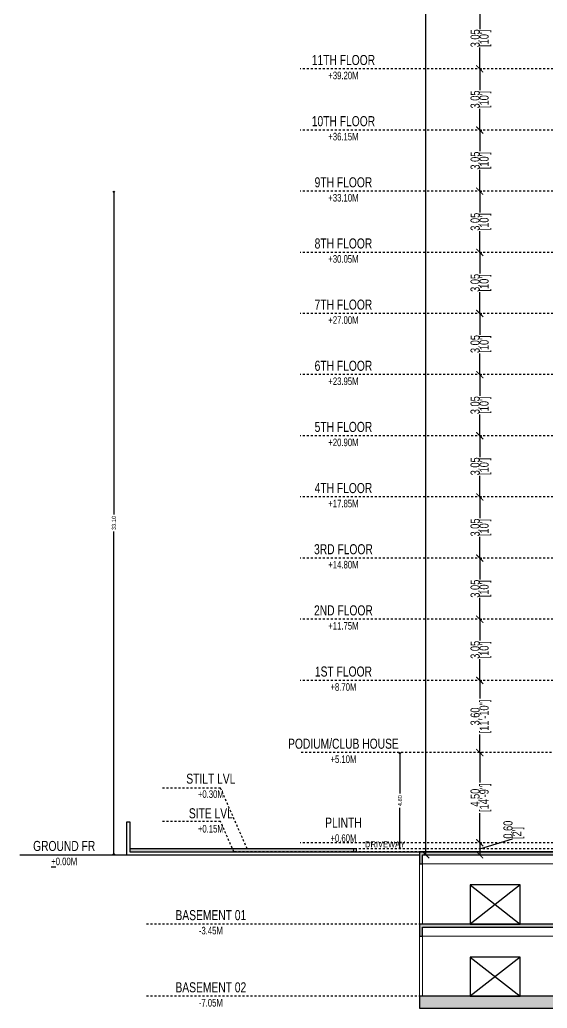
# Model space of a CAD drawing. Header units: metres. Extents: x 0 to 2611, y 0 to 3637.
# Drawn here: x 2485.74 to 2512.06, y 3208.31 to 3257.61 of the extents above; entities that cross this region are included whole.
import ezdxf

# ---------------------------------------------------------------- set-up
doc = ezdxf.new("R2010")
doc.units = ezdxf.units.M
doc.header["$LTSCALE"] = 0.1
doc.linetypes.add('ACAD_ISO04W100', pattern=[30, 24, -3, 0, -3])
doc.layers.add('A-Ele2', color=214, linetype='Continuous', lineweight=0)
doc.layers.add('PLAN', color=7, linetype='Continuous', lineweight=40)
for name, color, linetype in [('BLK_1_FLR_0_REGULAR_ROOM_1', 38, 'Continuous'), ('BLK_1_HT_OF_BLDG', 5, 'Continuous'), ('D-Outside text', 18, 'Continuous'), ('Dimensions', 8, 'Continuous'), ('Floor lvl', 250, 'ACAD_ISO04W100'), ('Parking', 253, 'Continuous'), ('S- Slab hatch2', 161, 'Continuous'), ('S- Structure', 14, 'Continuous'), ('S-Ele3', 215, 'Continuous'), ('SITE LINE', 50, 'Continuous'), ('text', 65, 'Continuous')]:
    doc.layers.add(name, color=color, linetype=linetype)
doc.layers.add('L-TREES', color=7, linetype='Continuous', true_color=0x346c33)
doc.styles.add('Arial', font='arial.ttf', dxfattribs={"height": 0.2})
doc.styles.add('RS', font='romans.shx')
doc.styles.add('style2', font='arial.ttf', dxfattribs={"height": 0.3})
doc.styles.add('TEXT', font='swisscl.ttf')
doc.dimstyles.new('INT DIM', dxfattribs={"dimtxt": 0.3, "dimasz": 0.1, "dimexe": 0.18, "dimexo": 0.0625, "dimgap": 0.09, "dimtad": 0, "dimzin": 0, "dimdsep": 46, "dimtxsty": 'style2', "dimblk": 'OPEN90', "dimcen": 0.09, "dimse1": 1, "dimse2": 1, "dimclrd": 250, "dimclrt": 256, "dimadec": 0, "dimazin": 0, "dimtfac": 1, "dimtofl": 0, "dimtmove": 0, "dimatfit": 3, "dimfxl": 1, "dimtolj": 1, "dimtzin": 0, "dimlwd": -1, "dimarcsym": 0})
doc.dimstyles.new('M & FT', dxfattribs={"dimtxt": 0.45, "dimasz": 0.35, "dimexe": 0.1, "dimexo": 0, "dimgap": 0, "dimtad": 0, "dimzin": 0, "dimdsep": 46, "dimtxsty": 'TEXT', "dimblk": 'ARCHTICK', "dimcen": 0.09, "dimclrd": 256, "dimclre": 256, "dimclrt": 256, "dimadec": 0, "dimazin": 0, "dimtfac": 1, "dimtofl": 0, "dimtmove": 1, "dimatfit": 3, "dimldrblk": 'OPEN90', "dimfxl": 1, "dimtolj": 1, "dimtzin": 0, "dimarcsym": 0})

# ---------------------------------------------------------------- blocks, each defined once
blk = doc.blocks.new('_ArchTick')
at = {"color": 0, "linetype": 'ByBlock', "const_width": 0.15}
blk.add_lwpolyline([(-0.5, -0.5), (0.5, 0.5)], dxfattribs=at)
blk = doc.blocks.new('*D401')
at = {"layer": 'Defpoints', "color": 0, "transparency": 16777216}
for p in [(2506.003, 3303.256), (2506.003, 3215.956), (2506.017, 3215.956)]:
    blk.add_point(p, dxfattribs=at)
at = {"layer": 'Dimensions', "lineweight": -2, "transparency": 16777216}
for p, q in [((2506.003, 3303.256), (2506.103, 3303.256)), ((2506.003, 3303.256), (2506.003, 3260.511)), ((2506.003, 3215.956), (2506.003, 3258.7)), ((2506.017, 3215.956), (2505.903, 3215.956))]:
    blk.add_line(p, q, dxfattribs=at)
at = {"layer": 'Dimensions', "lineweight": -2, "transparency": 16777216, "xscale": 0.35, "yscale": 0.35, "zscale": 0.35}
for p, rotation in [((2506.003, 3303.256), 90), ((2506.003, 3215.956), 270)]:
    blk.add_blockref('_ArchTick', p, dxfattribs=dict(at, rotation=rotation))
at = {"layer": 'Dimensions', "transparency": 16777216, "char_height": 0.45, "attachment_point": 5, "rotation": 90, "style": 'TEXT'}
for s, insert in [('\\A1;[286\'-5"]', (2506.286, 3259.606)), ('\\A1;87.30', (2505.772, 3259.606))]:
    blk.add_mtext(s, dxfattribs=dict(at, insert=insert))
blk = doc.blocks.new('_Open90')
at = {"layer": 'PLAN', "color": 0, "lineweight": -2}
for p, q in [((0, 0), (-1, 0)), ((-0.5, 0.5), (0, 0)), ((0, 0), (-0.5, -0.5))]:
    blk.add_line(p, q, dxfattribs=at)
blk = doc.blocks.new('*D402')
at = {"layer": 'Defpoints', "color": 0, "transparency": 16777216}
for p in [(2508.695, 3221.056), (2508.695, 3221.056), (2508.695, 3216.556)]:
    blk.add_point(p, dxfattribs=at)
at = {"layer": 'Dimensions', "lineweight": -2, "transparency": 16777216}
for p, q in [((2508.695, 3221.056), (2508.795, 3221.056)), ((2508.695, 3221.056), (2508.695, 3219.57)), ((2508.695, 3216.556), (2508.695, 3218.041)), ((2508.695, 3216.556), (2508.795, 3216.556))]:
    blk.add_line(p, q, dxfattribs=at)
at = {"layer": 'Dimensions', "lineweight": -2, "transparency": 16777216, "xscale": 0.35, "yscale": 0.35, "zscale": 0.35}
for p, rotation in [((2508.695, 3221.056), 90), ((2508.695, 3216.556), 270)]:
    blk.add_blockref('_ArchTick', p, dxfattribs=dict(at, rotation=rotation))
at = {"layer": 'Dimensions', "transparency": 16777216, "char_height": 0.45, "attachment_point": 5, "rotation": 90, "style": 'TEXT'}
for s, insert in [('\\A1;[14\'-9"]', (2508.979, 3218.806)), ('\\A1;4.50', (2508.465, 3218.806))]:
    blk.add_mtext(s, dxfattribs=dict(at, insert=insert))
blk = doc.blocks.new('*D403')
at = {"layer": 'Defpoints', "color": 0, "transparency": 16777216}
for p in [(2508.695, 3224.656), (2508.695, 3224.656), (2508.695, 3221.056)]:
    blk.add_point(p, dxfattribs=at)
at = {"layer": 'Dimensions', "lineweight": -2, "transparency": 16777216}
for p, q in [((2508.695, 3224.656), (2508.795, 3224.656)), ((2508.695, 3224.656), (2508.695, 3223.761)), ((2508.695, 3221.056), (2508.695, 3221.95)), ((2508.695, 3221.056), (2508.795, 3221.056))]:
    blk.add_line(p, q, dxfattribs=at)
at = {"layer": 'Dimensions', "lineweight": -2, "transparency": 16777216, "xscale": 0.35, "yscale": 0.35, "zscale": 0.35}
for p, rotation in [((2508.695, 3224.656), 90), ((2508.695, 3221.056), 270)]:
    blk.add_blockref('_ArchTick', p, dxfattribs=dict(at, rotation=rotation))
at = {"layer": 'Dimensions', "transparency": 16777216, "char_height": 0.45, "attachment_point": 5, "rotation": 90, "style": 'TEXT'}
for s, insert in [('\\A1;3.60', (2508.465, 3222.856)), ('\\A1;[11\'-10"]', (2508.979, 3222.856))]:
    blk.add_mtext(s, dxfattribs=dict(at, insert=insert))
blk = doc.blocks.new('*D404')
at = {"layer": 'Defpoints', "color": 0, "transparency": 16777216}
for p in [(2508.695, 3227.706), (2508.695, 3227.706), (2508.695, 3224.656)]:
    blk.add_point(p, dxfattribs=at)
at = {"layer": 'Dimensions', "lineweight": -2, "transparency": 16777216}
for p, q in [((2508.695, 3227.706), (2508.795, 3227.706)), ((2508.695, 3227.706), (2508.695, 3226.644)), ((2508.695, 3224.656), (2508.695, 3225.717)), ((2508.695, 3224.656), (2508.795, 3224.656))]:
    blk.add_line(p, q, dxfattribs=at)
at = {"layer": 'Dimensions', "lineweight": -2, "transparency": 16777216, "xscale": 0.35, "yscale": 0.35, "zscale": 0.35}
for p, rotation in [((2508.695, 3227.706), 90), ((2508.695, 3224.656), 270)]:
    blk.add_blockref('_ArchTick', p, dxfattribs=dict(at, rotation=rotation))
at = {"layer": 'Dimensions', "transparency": 16777216, "char_height": 0.45, "attachment_point": 5, "rotation": 90, "style": 'TEXT'}
for s, insert in [('\\A1;3.05', (2508.465, 3226.181)), ("\\A1;[10']", (2508.979, 3226.181))]:
    blk.add_mtext(s, dxfattribs=dict(at, insert=insert))
blk = doc.blocks.new('*D405')
at = {"layer": 'Defpoints', "color": 0, "transparency": 16777216}
for p in [(2508.695, 3230.756), (2508.695, 3230.756), (2508.695, 3227.706)]:
    blk.add_point(p, dxfattribs=at)
at = {"layer": 'Dimensions', "lineweight": -2, "transparency": 16777216}
for p, q in [((2508.695, 3230.756), (2508.795, 3230.756)), ((2508.695, 3230.756), (2508.695, 3229.694)), ((2508.695, 3227.706), (2508.695, 3228.767)), ((2508.695, 3227.706), (2508.795, 3227.706))]:
    blk.add_line(p, q, dxfattribs=at)
at = {"layer": 'Dimensions', "lineweight": -2, "transparency": 16777216, "xscale": 0.35, "yscale": 0.35, "zscale": 0.35}
for p, rotation in [((2508.695, 3230.756), 90), ((2508.695, 3227.706), 270)]:
    blk.add_blockref('_ArchTick', p, dxfattribs=dict(at, rotation=rotation))
at = {"layer": 'Dimensions', "transparency": 16777216, "char_height": 0.45, "attachment_point": 5, "rotation": 90, "style": 'TEXT'}
for s, insert in [('\\A1;3.05', (2508.465, 3229.231)), ("\\A1;[10']", (2508.979, 3229.231))]:
    blk.add_mtext(s, dxfattribs=dict(at, insert=insert))
blk = doc.blocks.new('*D406')
at = {"layer": 'Defpoints', "color": 0, "transparency": 16777216}
for p in [(2508.695, 3233.806), (2508.695, 3233.806), (2508.695, 3230.756)]:
    blk.add_point(p, dxfattribs=at)
at = {"layer": 'Dimensions', "lineweight": -2, "transparency": 16777216}
for p, q in [((2508.695, 3233.806), (2508.795, 3233.806)), ((2508.695, 3233.806), (2508.695, 3232.744)), ((2508.695, 3230.756), (2508.695, 3231.817)), ((2508.695, 3230.756), (2508.795, 3230.756))]:
    blk.add_line(p, q, dxfattribs=at)
at = {"layer": 'Dimensions', "lineweight": -2, "transparency": 16777216, "xscale": 0.35, "yscale": 0.35, "zscale": 0.35}
for p, rotation in [((2508.695, 3233.806), 90), ((2508.695, 3230.756), 270)]:
    blk.add_blockref('_ArchTick', p, dxfattribs=dict(at, rotation=rotation))
at = {"layer": 'Dimensions', "transparency": 16777216, "char_height": 0.45, "attachment_point": 5, "rotation": 90, "style": 'TEXT'}
for s, insert in [('\\A1;3.05', (2508.465, 3232.281)), ("\\A1;[10']", (2508.979, 3232.281))]:
    blk.add_mtext(s, dxfattribs=dict(at, insert=insert))
blk = doc.blocks.new('*D407')
at = {"layer": 'Defpoints', "color": 0, "transparency": 16777216}
for p in [(2508.695, 3236.856), (2508.695, 3236.856), (2508.695, 3233.806)]:
    blk.add_point(p, dxfattribs=at)
at = {"layer": 'Dimensions', "lineweight": -2, "transparency": 16777216}
for p, q in [((2508.695, 3236.856), (2508.795, 3236.856)), ((2508.695, 3236.856), (2508.695, 3235.794)), ((2508.695, 3233.806), (2508.695, 3234.867)), ((2508.695, 3233.806), (2508.795, 3233.806))]:
    blk.add_line(p, q, dxfattribs=at)
at = {"layer": 'Dimensions', "lineweight": -2, "transparency": 16777216, "xscale": 0.35, "yscale": 0.35, "zscale": 0.35}
for p, rotation in [((2508.695, 3236.856), 90), ((2508.695, 3233.806), 270)]:
    blk.add_blockref('_ArchTick', p, dxfattribs=dict(at, rotation=rotation))
at = {"layer": 'Dimensions', "transparency": 16777216, "char_height": 0.45, "attachment_point": 5, "rotation": 90, "style": 'TEXT'}
for s, insert in [('\\A1;3.05', (2508.465, 3235.331)), ("\\A1;[10']", (2508.979, 3235.331))]:
    blk.add_mtext(s, dxfattribs=dict(at, insert=insert))
blk = doc.blocks.new('*D408')
at = {"layer": 'Defpoints', "color": 0, "transparency": 16777216}
for p in [(2508.695, 3239.906), (2508.695, 3239.906), (2508.695, 3236.856)]:
    blk.add_point(p, dxfattribs=at)
at = {"layer": 'Dimensions', "lineweight": -2, "transparency": 16777216}
for p, q in [((2508.695, 3239.906), (2508.795, 3239.906)), ((2508.695, 3239.906), (2508.695, 3238.844)), ((2508.695, 3236.856), (2508.695, 3237.917)), ((2508.695, 3236.856), (2508.795, 3236.856))]:
    blk.add_line(p, q, dxfattribs=at)
at = {"layer": 'Dimensions', "lineweight": -2, "transparency": 16777216, "xscale": 0.35, "yscale": 0.35, "zscale": 0.35}
for p, rotation in [((2508.695, 3239.906), 90), ((2508.695, 3236.856), 270)]:
    blk.add_blockref('_ArchTick', p, dxfattribs=dict(at, rotation=rotation))
at = {"layer": 'Dimensions', "transparency": 16777216, "char_height": 0.45, "attachment_point": 5, "rotation": 90, "style": 'TEXT'}
for s, insert in [('\\A1;3.05', (2508.465, 3238.381)), ("\\A1;[10']", (2508.979, 3238.381))]:
    blk.add_mtext(s, dxfattribs=dict(at, insert=insert))
blk = doc.blocks.new('*D409')
at = {"layer": 'Defpoints', "color": 0, "transparency": 16777216}
for p in [(2508.695, 3242.956), (2508.695, 3242.956), (2508.695, 3239.906)]:
    blk.add_point(p, dxfattribs=at)
at = {"layer": 'Dimensions', "lineweight": -2, "transparency": 16777216}
for p, q in [((2508.695, 3242.956), (2508.795, 3242.956)), ((2508.695, 3242.956), (2508.695, 3241.894)), ((2508.695, 3239.906), (2508.695, 3240.967)), ((2508.695, 3239.906), (2508.795, 3239.906))]:
    blk.add_line(p, q, dxfattribs=at)
at = {"layer": 'Dimensions', "lineweight": -2, "transparency": 16777216, "xscale": 0.35, "yscale": 0.35, "zscale": 0.35}
for p, rotation in [((2508.695, 3242.956), 90), ((2508.695, 3239.906), 270)]:
    blk.add_blockref('_ArchTick', p, dxfattribs=dict(at, rotation=rotation))
at = {"layer": 'Dimensions', "transparency": 16777216, "char_height": 0.45, "attachment_point": 5, "rotation": 90, "style": 'TEXT'}
for s, insert in [('\\A1;3.05', (2508.465, 3241.431)), ("\\A1;[10']", (2508.979, 3241.431))]:
    blk.add_mtext(s, dxfattribs=dict(at, insert=insert))
blk = doc.blocks.new('*D410')
at = {"layer": 'Defpoints', "color": 0, "transparency": 16777216}
for p in [(2508.695, 3246.006), (2508.695, 3246.006), (2508.695, 3242.956)]:
    blk.add_point(p, dxfattribs=at)
at = {"layer": 'Dimensions', "lineweight": -2, "transparency": 16777216}
for p, q in [((2508.695, 3246.006), (2508.795, 3246.006)), ((2508.695, 3246.006), (2508.695, 3244.944)), ((2508.695, 3242.956), (2508.695, 3244.017)), ((2508.695, 3242.956), (2508.795, 3242.956))]:
    blk.add_line(p, q, dxfattribs=at)
at = {"layer": 'Dimensions', "lineweight": -2, "transparency": 16777216, "xscale": 0.35, "yscale": 0.35, "zscale": 0.35}
for p, rotation in [((2508.695, 3246.006), 90), ((2508.695, 3242.956), 270)]:
    blk.add_blockref('_ArchTick', p, dxfattribs=dict(at, rotation=rotation))
at = {"layer": 'Dimensions', "transparency": 16777216, "char_height": 0.45, "attachment_point": 5, "rotation": 90, "style": 'TEXT'}
for s, insert in [('\\A1;3.05', (2508.465, 3244.481)), ("\\A1;[10']", (2508.979, 3244.481))]:
    blk.add_mtext(s, dxfattribs=dict(at, insert=insert))
blk = doc.blocks.new('*D411')
at = {"layer": 'Defpoints', "color": 0, "transparency": 16777216}
for p in [(2508.695, 3249.056), (2508.695, 3249.056), (2508.695, 3246.006)]:
    blk.add_point(p, dxfattribs=at)
at = {"layer": 'Dimensions', "lineweight": -2, "transparency": 16777216}
for p, q in [((2508.695, 3249.056), (2508.795, 3249.056)), ((2508.695, 3249.056), (2508.695, 3247.994)), ((2508.695, 3246.006), (2508.695, 3247.067)), ((2508.695, 3246.006), (2508.795, 3246.006))]:
    blk.add_line(p, q, dxfattribs=at)
at = {"layer": 'Dimensions', "lineweight": -2, "transparency": 16777216, "xscale": 0.35, "yscale": 0.35, "zscale": 0.35}
for p, rotation in [((2508.695, 3249.056), 90), ((2508.695, 3246.006), 270)]:
    blk.add_blockref('_ArchTick', p, dxfattribs=dict(at, rotation=rotation))
at = {"layer": 'Dimensions', "transparency": 16777216, "char_height": 0.45, "attachment_point": 5, "rotation": 90, "style": 'TEXT'}
for s, insert in [('\\A1;3.05', (2508.465, 3247.531)), ("\\A1;[10']", (2508.979, 3247.531))]:
    blk.add_mtext(s, dxfattribs=dict(at, insert=insert))
blk = doc.blocks.new('*D412')
at = {"layer": 'Defpoints', "color": 0, "transparency": 16777216}
for p in [(2508.695, 3252.106), (2508.695, 3252.106), (2508.695, 3249.056)]:
    blk.add_point(p, dxfattribs=at)
at = {"layer": 'Dimensions', "lineweight": -2, "transparency": 16777216}
for p, q in [((2508.695, 3252.106), (2508.795, 3252.106)), ((2508.695, 3252.106), (2508.695, 3251.044)), ((2508.695, 3249.056), (2508.695, 3250.117)), ((2508.695, 3249.056), (2508.795, 3249.056))]:
    blk.add_line(p, q, dxfattribs=at)
at = {"layer": 'Dimensions', "lineweight": -2, "transparency": 16777216, "xscale": 0.35, "yscale": 0.35, "zscale": 0.35}
for p, rotation in [((2508.695, 3252.106), 90), ((2508.695, 3249.056), 270)]:
    blk.add_blockref('_ArchTick', p, dxfattribs=dict(at, rotation=rotation))
at = {"layer": 'Dimensions', "transparency": 16777216, "char_height": 0.45, "attachment_point": 5, "rotation": 90, "style": 'TEXT'}
for s, insert in [('\\A1;3.05', (2508.465, 3250.581)), ("\\A1;[10']", (2508.979, 3250.581))]:
    blk.add_mtext(s, dxfattribs=dict(at, insert=insert))
blk = doc.blocks.new('*D413')
at = {"layer": 'Defpoints', "color": 0, "transparency": 16777216}
for p in [(2508.695, 3255.156), (2508.695, 3255.156), (2508.695, 3252.106)]:
    blk.add_point(p, dxfattribs=at)
at = {"layer": 'Dimensions', "lineweight": -2, "transparency": 16777216}
for p, q in [((2508.695, 3255.156), (2508.795, 3255.156)), ((2508.695, 3255.156), (2508.695, 3254.094)), ((2508.695, 3252.106), (2508.695, 3253.167)), ((2508.695, 3252.106), (2508.795, 3252.106))]:
    blk.add_line(p, q, dxfattribs=at)
at = {"layer": 'Dimensions', "lineweight": -2, "transparency": 16777216, "xscale": 0.35, "yscale": 0.35, "zscale": 0.35}
for p, rotation in [((2508.695, 3255.156), 90), ((2508.695, 3252.106), 270)]:
    blk.add_blockref('_ArchTick', p, dxfattribs=dict(at, rotation=rotation))
at = {"layer": 'Dimensions', "transparency": 16777216, "char_height": 0.45, "attachment_point": 5, "rotation": 90, "style": 'TEXT'}
for s, insert in [('\\A1;3.05', (2508.465, 3253.631)), ("\\A1;[10']", (2508.979, 3253.631))]:
    blk.add_mtext(s, dxfattribs=dict(at, insert=insert))
blk = doc.blocks.new('*D414')
at = {"layer": 'Defpoints', "color": 0, "transparency": 16777216}
for p in [(2508.695, 3258.206), (2508.695, 3258.206), (2508.695, 3255.156)]:
    blk.add_point(p, dxfattribs=at)
at = {"layer": 'Dimensions', "lineweight": -2, "transparency": 16777216}
for p, q in [((2508.695, 3258.206), (2508.795, 3258.206)), ((2508.695, 3258.206), (2508.695, 3257.144)), ((2508.695, 3255.156), (2508.695, 3256.217)), ((2508.695, 3255.156), (2508.795, 3255.156))]:
    blk.add_line(p, q, dxfattribs=at)
at = {"layer": 'Dimensions', "lineweight": -2, "transparency": 16777216, "xscale": 0.35, "yscale": 0.35, "zscale": 0.35}
for p, rotation in [((2508.695, 3258.206), 90), ((2508.695, 3255.156), 270)]:
    blk.add_blockref('_ArchTick', p, dxfattribs=dict(at, rotation=rotation))
at = {"layer": 'Dimensions', "transparency": 16777216, "char_height": 0.45, "attachment_point": 5, "rotation": 90, "style": 'TEXT'}
for s, insert in [('\\A1;3.05', (2508.465, 3256.681)), ("\\A1;[10']", (2508.979, 3256.681))]:
    blk.add_mtext(s, dxfattribs=dict(at, insert=insert))
blk = doc.blocks.new('*D419')
at = {"layer": 'Defpoints', "color": 0, "transparency": 16777216}
for p in [(2508.695, 3216.556), (2508.695, 3215.956), (2508.695, 3215.956)]:
    blk.add_point(p, dxfattribs=at)
at = {"layer": 'Dimensions', "lineweight": -2, "transparency": 16777216}
for p, q in [((2508.695, 3216.256), (2510.337, 3216.748)), ((2508.695, 3216.556), (2508.795, 3216.556)), ((2508.695, 3216.556), (2508.695, 3215.956)), ((2508.695, 3215.956), (2508.795, 3215.956))]:
    blk.add_line(p, q, dxfattribs=at)
at = {"layer": 'Dimensions', "lineweight": -2, "transparency": 16777216, "xscale": 0.35, "yscale": 0.35, "zscale": 0.35}
for p, rotation in [((2508.695, 3216.556), 90), ((2508.695, 3215.956), 270)]:
    blk.add_blockref('_ArchTick', p, dxfattribs=dict(at, rotation=rotation))
at = {"layer": 'Dimensions', "transparency": 16777216, "char_height": 0.45, "attachment_point": 5, "rotation": 90, "style": 'TEXT'}
for s, insert in [('\\A1;0.60', (2510.106, 3217.212)), ("\\A1;[2']", (2510.62, 3217.044))]:
    blk.add_mtext(s, dxfattribs=dict(at, insert=insert))
blk = doc.blocks.new('*D421')
at = {"layer": 'BLK_1_FLR_0_REGULAR_ROOM_1', "color": 250, "ltscale": 0.05, "transparency": 16777216}
for p, q in [((2504.714, 3220.956), (2504.714, 3219.009)), ((2504.714, 3216.356), (2504.714, 3218.302))]:
    blk.add_line(p, q, dxfattribs=at)
at = {"layer": 'Defpoints', "color": 0, "ltscale": 0.05, "transparency": 16777216}
for p in [(2504.714, 3221.056), (2505.42, 3221.056, -1.425), (2505.42, 3216.256, -1.425)]:
    blk.add_point(p, dxfattribs=at)
at = {"layer": 'BLK_1_FLR_0_REGULAR_ROOM_1', "color": 250, "ltscale": 0.05, "transparency": 16777216, "xscale": 0.1, "yscale": 0.1, "zscale": 0.1}
for p, rotation in [((2504.714, 3221.056), 90), ((2504.714, 3216.256), 270)]:
    blk.add_blockref('_Open90', p, dxfattribs=dict(at, rotation=rotation))
at = {"layer": 'BLK_1_FLR_0_REGULAR_ROOM_1', "ltscale": 0.05, "transparency": 16777216, "insert": (2504.714, 3218.656), "char_height": 0.2, "attachment_point": 5, "rotation": 90, "style": 'Arial', "bg_fill": 3, "box_fill_scale": 1.1, "bg_fill_color": 256, "bg_fill_true_color": 13158600, "bg_fill_transparency": 0}
blk.add_mtext('\\A1;4.80', dxfattribs=at)
blk = doc.blocks.new('*D422')
at = {"layer": 'BLK_1_HT_OF_BLDG', "color": 250, "transparency": 16777216}
for p, q in [((2490.435, 3248.956), (2490.435, 3232.933)), ((2490.435, 3216.056), (2490.435, 3232.079))]:
    blk.add_line(p, q, dxfattribs=at)
at = {"layer": 'Defpoints', "color": 0, "transparency": 16777216}
for p in [(2499.726, 3249.056, 0), (2489.611, 3215.956, 0), (2490.435, 3215.956)]:
    blk.add_point(p, dxfattribs=at)
at = {"layer": 'BLK_1_HT_OF_BLDG', "color": 250, "transparency": 16777216, "xscale": 0.1, "yscale": 0.1, "zscale": 0.1}
for p, rotation in [((2490.435, 3249.056), 90), ((2490.435, 3215.956), 270)]:
    blk.add_blockref('_Open90', p, dxfattribs=dict(at, rotation=rotation))
at = {"layer": 'BLK_1_HT_OF_BLDG', "transparency": 16777216, "insert": (2490.435, 3232.506), "char_height": 0.2, "attachment_point": 5, "rotation": 90, "style": 'Arial', "bg_fill": 3, "box_fill_scale": 1.1, "bg_fill_color": 256, "bg_fill_true_color": 13158600, "bg_fill_transparency": 0}
blk.add_mtext('\\A1;33.10', dxfattribs=at)

msp = doc.modelspace()

# ---------------------------------------------------------------- hatches: boundary and pattern name
at = {"layer": 'L-TREES'}
h = msp.add_hatch(dxfattribs=at)
h.set_pattern_fill('GRASS', color=256, scale=0.1)
h.set_pattern_definition([(90, (466.851906, 2512.0641), (-0.070710678, 0.070710678), [0.01875, -0.1226713563]), (45, (466.85191, 2512.0641), (-0.070710678, 0.070710678), [0.01875, -0.08125]), (135, (466.85191, 2512.0641), (-0.070710678, -0.070710678), [0.01875, -0.08125])])
h.paths.add_polyline_path([(2502.393, 3216.256), (2491.239, 3216.256), (2491.239, 3216.106), (2502.393, 3216.106)])
at = {"layer": 'S- Slab hatch2'}
h = msp.add_hatch(color=256, dxfattribs=at)
h.dxf.hatch_style = 1
h.paths.add_polyline_path([(2517.486, 3216.106), (2517.554, 3216.106), (2524.898, 3216.106), (2524.898, 3216.406), (2540.322, 3216.406), (2540.322, 3216.106), (2583.782, 3216.106), (2583.782, 3215.956), (2597.625, 3215.956), (2597.625, 3215.506), (2597.775, 3215.506), (2597.775, 3216.106), (2583.932, 3216.106), (2583.932, 3216.256), (2540.472, 3216.256), (2540.472, 3216.556), (2524.748, 3216.556), (2524.748, 3216.256), (2517.554, 3216.256), (2517.336, 3216.256), (2517.336, 3216.106), (2505.693, 3216.106), (2505.693, 3215.506), (2505.843, 3215.506), (2505.843, 3215.956), (2517.486, 3215.956)])
h = msp.add_hatch(color=256, dxfattribs=at)
h.dxf.hatch_style = 1
h.paths.add_polyline_path([(2597.775, 3212.506), (2505.693, 3212.506), (2505.693, 3211.906), (2505.843, 3211.906), (2505.843, 3212.356), (2597.625, 3212.356), (2597.625, 3211.906), (2597.775, 3211.906)])
h = msp.add_hatch(color=256, dxfattribs=at)
h.dxf.hatch_style = 1
h.paths.add_polyline_path([(2597.775, 3208.906), (2505.693, 3208.906), (2505.693, 3208.306), (2505.843, 3208.306), (2597.625, 3208.306), (2597.775, 3208.306)])

# ---------------------------------------------------------------- linework, layer by layer
at = {"layer": 'A-Ele2', "elevation": 0}
for points in [[(2505.693, 3215.506), (2505.693, 3212.506)], [(2505.843, 3215.506), (2597.625, 3215.506)], [(2505.843, 3215.506), (2505.843, 3212.506)], [(2505.693, 3211.906), (2505.693, 3208.906)], [(2505.843, 3211.906), (2597.625, 3211.906)], [(2505.843, 3211.906), (2505.843, 3208.906)]]:
    msp.add_lwpolyline(points, dxfattribs=at)
at = {"layer": 'Floor lvl', "ltscale": 0.03, "elevation": 0}
for points in [[(2558.563, 3255.156), (2499.726, 3255.156)], [(2558.563, 3252.106), (2499.726, 3252.106)], [(2558.563, 3249.056), (2499.726, 3249.056)], [(2558.563, 3246.006), (2499.726, 3246.006)], [(2558.563, 3242.956), (2499.726, 3242.956)], [(2558.563, 3239.906), (2499.726, 3239.906)], [(2558.563, 3236.856), (2499.726, 3236.856)], [(2558.563, 3233.806), (2499.726, 3233.806)], [(2558.563, 3230.756), (2499.726, 3230.756)], [(2558.563, 3227.706), (2499.726, 3227.706)], [(2558.563, 3224.656), (2499.726, 3224.656)], [(2586.08, 3221.056), (2499.726, 3221.056)], [(2611.156, 3216.256), (2497.088, 3216.256), (2495.759, 3219.282), (2492.836, 3219.282)], [(2611.156, 3216.106), (2496.422, 3216.106), (2495.759, 3217.615), (2492.836, 3217.615)], [(2558.563, 3216.556), (2499.726, 3216.556)], [(2611.156, 3212.506), (2492.039, 3212.506)], [(2611.156, 3208.906), (2492.039, 3208.906)]]:
    msp.add_lwpolyline(points, dxfattribs=at)
at = {"layer": 'L-TREES', "elevation": 0}
msp.add_lwpolyline([(2502.393, 3216.256), (2491.239, 3216.256)], dxfattribs=at)
at = {"layer": 'Parking', "color": 251, "elevation": 0}
for points in [[(2510.709, 3214.456), (2508.209, 3214.456), (2508.209, 3212.506), (2510.709, 3212.506)], [(2510.709, 3210.856), (2508.209, 3210.856), (2508.209, 3208.906), (2510.709, 3208.906)]]:
    msp.add_lwpolyline(points, close=True, dxfattribs=at)
for points in [[(2510.709, 3214.456), (2508.209, 3212.506)], [(2508.209, 3214.456), (2508.209, 3214.456), (2510.709, 3212.506)], [(2510.709, 3210.856), (2508.209, 3208.906)], [(2508.209, 3210.856), (2508.209, 3210.856), (2510.709, 3208.906)]]:
    msp.add_lwpolyline(points, dxfattribs=at)
at = {"layer": 'S- Structure', "elevation": 0}
for points in [[(2491.089, 3215.956), (2491.089, 3217.606), (2491.239, 3217.606), (2491.239, 3216.106), (2517.336, 3216.106)], [(2583.932, 3216.256), (2540.472, 3216.256), (2540.472, 3216.556), (2524.748, 3216.556), (2524.748, 3216.256), (2517.554, 3216.256), (2517.554, 3216.256), (2517.336, 3216.256), (2517.336, 3216.106), (2505.693, 3216.106), (2505.693, 3215.506), (2505.843, 3215.506), (2505.843, 3215.956), (2517.486, 3215.956), (2517.486, 3216.106), (2517.554, 3216.106), (2524.898, 3216.106), (2524.898, 3216.406), (2540.322, 3216.406), (2540.322, 3216.106), (2583.782, 3216.106)], [(2491.089, 3215.956), (2505.693, 3215.956)], [(2505.693, 3212.506), (2505.693, 3211.906), (2505.843, 3211.906), (2505.843, 3212.356), (2597.625, 3212.356), (2597.625, 3211.906), (2597.775, 3211.906), (2597.775, 3212.506), (2505.693, 3212.506)], [(2505.693, 3208.906), (2505.693, 3208.306), (2505.843, 3208.306), (2505.843, 3208.306), (2597.625, 3208.306), (2597.625, 3208.306), (2597.775, 3208.306), (2597.775, 3208.906), (2505.693, 3208.906)]]:
    msp.add_lwpolyline(points, dxfattribs=at)
at = {"layer": 'S-Ele3', "elevation": 0}
msp.add_lwpolyline([(2502.543, 3216.106), (2502.543, 3216.256), (2502.393, 3216.256), (2502.393, 3216.106)], dxfattribs=at)
at = {"layer": 'SITE LINE', "elevation": 0}
msp.add_lwpolyline([(2485.739, 3215.956), (2491.089, 3215.956)], dxfattribs=at)

# ---------------------------------------------------------------- texts
at = {"layer": 'D-Outside text', "char_height": 0.5, "width": 9.01759, "attachment_point": 5, "style": 'TEXT'}
for s, insert in [('11TH FLOOR\\P{\\H0.75x;+39.20M\\P}', (2501.892, 3255.242, 0)), ('10TH FLOOR\\P{\\H0.75x;+36.15M\\P}', (2501.892, 3252.192, 0)), ('9TH FLOOR\\P{\\H0.75x;+33.10M\\P}', (2501.892, 3249.142, 0)), ('8TH FLOOR\\P{\\H0.75x;+30.05M\\P}', (2501.892, 3246.092, 0)), ('7TH FLOOR\\P{\\H0.75x;+27.00M\\P}', (2501.892, 3243.042, 0)), ('6TH FLOOR\\P{\\H0.75x;+23.95M\\P}', (2501.892, 3239.992, 0)), ('5TH FLOOR\\P{\\H0.75x;+20.90M\\P}', (2501.892, 3236.942, 0)), ('4TH FLOOR\\P{\\H0.75x;+17.85M\\P}', (2501.892, 3233.892, 0)), ('3RD FLOOR\\P{\\H0.75x;+14.80M\\P}', (2501.892, 3230.842, 0)), ('2ND FLOOR\\P{\\H0.75x;+11.75M\\P}', (2501.892, 3227.792, 0)), ('1ST FLOOR\\P{\\H0.75x;+8.70M\\P}', (2501.892, 3224.742, 0)), ('PODIUM/CLUB HOUSE\\P{\\H0.75x;+5.10M\\P}', (2501.892, 3221.142, 0)), ('STILT LVL\\P{\\H0.75x;+0.30M\\P}', (2495.275, 3219.398, 0)), ('SITE LVL\\P{\\H0.75x;+0.15M\\P}', (2495.275, 3217.671, 0)), ('PLINTH\\P{\\H0.75x;+0.60M\\P}', (2501.892, 3217.203, 0)), ('GROUND FR\\P{\\H0.75x;\\L+\\l0.00M\\P}', (2487.956, 3216.042, 0)), ('BASEMENT 01\\P{\\H0.75x;-3.45M\\P}', (2495.275, 3212.592, 0)), ('BASEMENT 02\\P{\\H0.75x;-7.05M\\P}', (2495.275, 3208.992, 0))]:
    msp.add_mtext(s, dxfattribs=dict(at, insert=insert))
at = {"layer": 'text', "insert": (2493.839, 3216.636, 0), "char_height": 0.3, "width": 19.80783, "attachment_point": 1, "style": 'RS'}
msp.add_mtext('\\pi9.13406;{\\fSwis721 LtCn BT|b0|i0|c0|p34;DRIVEWAY}', dxfattribs=at)

# ---------------------------------------------------------------- dimensions: what is measured, and where the dimension line sits
at = {"layer": 'Dimensions'}
for base, p1, p2, picture, middle in [((2506.003, 3215.956, 0), (2506.003, 3303.256, 0), (2506.017, 3215.956, 0), '*D401', (2506.003, 3259.606, 0)), ((2508.695, 3258.206, 0), (2508.695, 3255.156, 0), (2508.695, 3258.206, 0), '*D414', (2508.695, 3256.681, 0)), ((2508.695, 3255.156, 0), (2508.695, 3252.106, 0), (2508.695, 3255.156, 0), '*D413', (2508.695, 3253.631, 0)), ((2508.695, 3252.106, 0), (2508.695, 3249.056, 0), (2508.695, 3252.106, 0), '*D412', (2508.695, 3250.581, 0)), ((2508.695, 3249.056, 0), (2508.695, 3246.006, 0), (2508.695, 3249.056, 0), '*D411', (2508.695, 3247.531, 0)), ((2508.695, 3246.006, 0), (2508.695, 3242.956, 0), (2508.695, 3246.006, 0), '*D410', (2508.695, 3244.481, 0)), ((2508.695, 3242.956, 0), (2508.695, 3239.906, 0), (2508.695, 3242.956, 0), '*D409', (2508.695, 3241.431, 0)), ((2508.695, 3239.906, 0), (2508.695, 3236.856, 0), (2508.695, 3239.906, 0), '*D408', (2508.695, 3238.381, 0)), ((2508.695, 3236.856, 0), (2508.695, 3233.806, 0), (2508.695, 3236.856, 0), '*D407', (2508.695, 3235.331, 0)), ((2508.695, 3233.806, 0), (2508.695, 3230.756, 0), (2508.695, 3233.806, 0), '*D406', (2508.695, 3232.281, 0)), ((2508.695, 3230.756, 0), (2508.695, 3227.706, 0), (2508.695, 3230.756, 0), '*D405', (2508.695, 3229.231, 0)), ((2508.695, 3227.706, 0), (2508.695, 3224.656, 0), (2508.695, 3227.706, 0), '*D404', (2508.695, 3226.181, 0)), ((2508.695, 3224.656, 0), (2508.695, 3221.056, 0), (2508.695, 3224.656, 0), '*D403', (2508.695, 3222.856, 0)), ((2508.695, 3221.056, 0), (2508.695, 3216.556, 0), (2508.695, 3221.056, 0), '*D402', (2508.695, 3218.806, 0)), ((2508.695, 3215.956, 0), (2508.695, 3216.556, 0), (2508.695, 3215.956, 0), '*D419', (2510.337, 3216.748, 0))]:
    dim = msp.add_linear_dim(base=base, p1=p1, p2=p2, angle=90, dimstyle='M & FT', override={"dimpost": '\\X'}, dxfattribs=at)
    dim.commit()
    dim.dimension.update_dxf_attribs({"geometry": picture, "text_midpoint": middle})

# ---------------------------------------------------------------- next in the draw order: dimensions: what is measured, and where the dimension line sits
at = {"layer": 'BLK_1_FLR_0_REGULAR_ROOM_1', "color": 38, "ltscale": 0.05}
dim = msp.add_aligned_dim(p1=(2505.42, 3216.256, 0), p2=(2505.42, 3221.056, 0), distance=0.706, dimstyle='INT DIM', override={"dimtxt": 0.2, "dimtxsty": 'Arial', "dimfxl": 0.125, "dimtfill": 1, "dimtfillclr": 7, "dimarcsym": 1}, dxfattribs=at)
dim.commit()
dim.dimension.update_dxf_attribs({"geometry": '*D421', "text_midpoint": (2504.714, 3218.656, 1.425)})
at = {"layer": 'BLK_1_HT_OF_BLDG', "color": 5}
dim = msp.add_linear_dim(base=(2490.435, 3215.956), p1=(2499.726, 3249.056, 0), p2=(2489.611, 3215.956, 0), angle=90, dimstyle='INT DIM', override={"dimtxt": 0.2, "dimtxsty": 'Arial', "dimfxl": 0.125, "dimtfill": 1, "dimtfillclr": 7, "dimarcsym": 1}, dxfattribs=at)
dim.commit()
dim.dimension.update_dxf_attribs({"geometry": '*D422', "text_midpoint": (2490.435, 3232.506)})

doc.saveas('drawing.dxf')
